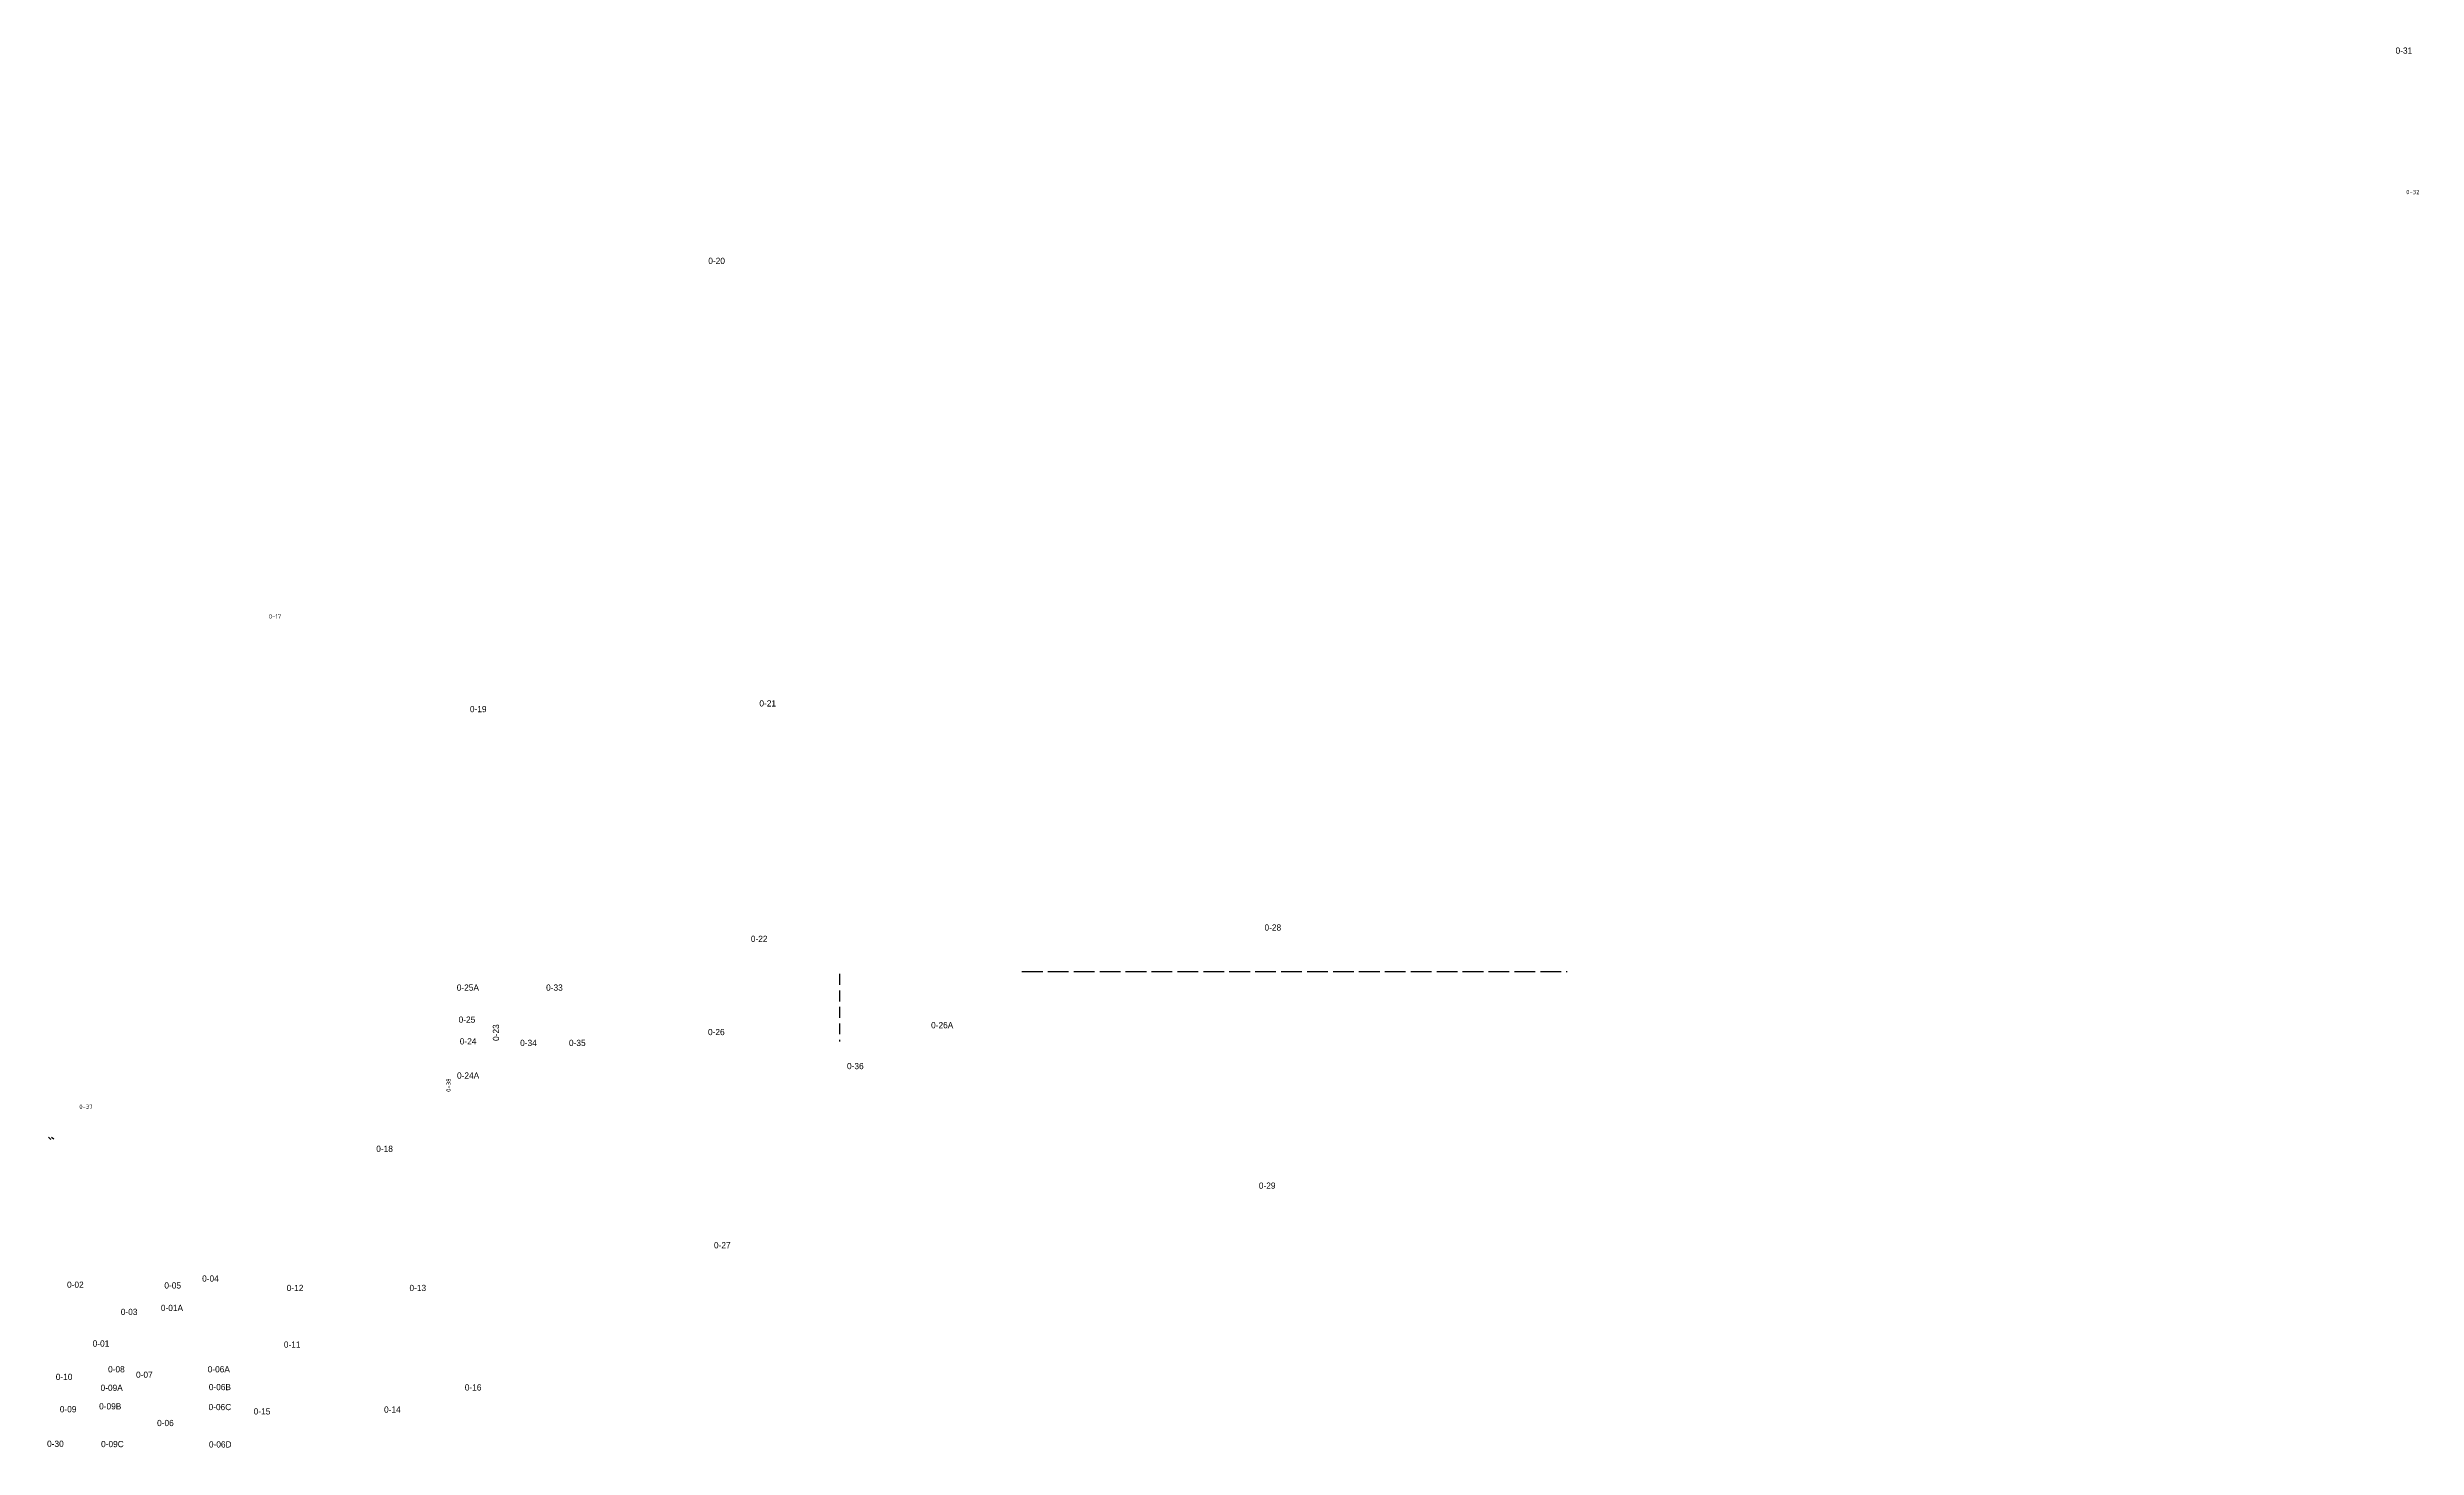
# Model space of a CAD drawing. Header units: millimetres. Extents: x 30203 to 167304, y 5463 to 86486.
import ezdxf
from ezdxf.enums import TextEntityAlignment as Align

# ---------------------------------------------------------------- set-up
doc = ezdxf.new("R2010")
doc.units = ezdxf.units.MM
doc.header["$LTSCALE"] = 100
doc.linetypes.add('ACAD_ISO02W100', pattern=[15, 12, -3])
doc.linetypes.add('HIDDEN', pattern=[9.525, 6.35, -3.175])
doc.layers.get('0').update_dxf_attribs({"linetype": 'CONTINUOUS'})
doc.layers.add('BL$4----', color=7, linetype='CONTINUOUS')
doc.layers.add('BL$8----_TEKST', color=3, linetype='CONTINUOUS')
doc.styles.add('BURO-018', font='BUROFONT.shx', dxfattribs={"height": 180})
doc.styles.add('STABICAD-025', font='ISOCP.SHX', dxfattribs={"height": 2.5})

# ---------------------------------------------------------------- blocks, each defined once
blk = doc.blocks.new('al-rnr')
at = {"color": 0, "linetype": 'Continuous', "style": 'BURO-018'}
blk.add_attdef('AL_RNR', text='', height=1.8, dxfattribs=at).set_placement((0, 0), align=Align.MIDDLE)
blk.add_attdef('AL_RNR', text='', height=1.8, dxfattribs=at).set_placement((0, 0), align=Align.MIDDLE)
blk = doc.blocks.new('*U18')
at = {"color": 0, "linetype": 'Continuous', "style": 'STABICAD-025'}
blk.add_text('0-17', height=2.5, dxfattribs=at).set_placement((1.25, 0), align=Align.BOTTOM_LEFT)
blk = doc.blocks.new('*U19')
at = {"color": 0, "linetype": 'Continuous', "style": 'STABICAD-025'}
blk.add_text('0-37', height=2.5, dxfattribs=at).set_placement((1.25, 0), align=Align.BOTTOM_LEFT)
blk = doc.blocks.new('*U20')
at = {"color": 0, "linetype": 'Continuous', "style": 'STABICAD-025'}
blk.add_text('0-32', height=2.5, dxfattribs=at).set_placement((1.25, 0), align=Align.BOTTOM_LEFT)
blk = doc.blocks.new('*U21')
at = {"color": 0, "linetype": 'Continuous', "style": 'STABICAD-025'}
blk.add_text('0-38', height=2.5, dxfattribs=at).set_placement((1.25, 0), align=Align.BOTTOM_LEFT)

msp = doc.modelspace()

# ---------------------------------------------------------------- linework, layer by layer
at = {"layer": 'BL$4----'}
for p, q in [((30264, 23426), (30405, 23284)), ((30448, 23426), (30569, 23330))]:
    msp.add_line(p, q, dxfattribs=at)
at = {"layer": 'BL$8----_TEKST', "linetype": 'ACAD_ISO02W100'}
msp.add_line((86599, 33006), (118154, 33006), dxfattribs=at)
at = {"layer": 'BL$8----_TEKST', "linetype": 'HIDDEN'}
msp.add_line((76032, 32871), (76032, 28971), dxfattribs=at)

# ---------------------------------------------------------------- block references
at = {"layer": 'BL$8----_TEKST'}
ref = msp.add_blockref('al-rnr', (166569, 86301), dxfattribs=dict(at, xscale=200, yscale=200, zscale=200))
ref.add_attrib('AL_RNR', '0-31', dxfattribs={"layer": '0', "color": 0, "linetype": 'Continuous', "height": 360, "style": 'BURO-018'}).set_placement((166569, 86301), align=Align.MIDDLE)
ref.add_attrib('AL_RNR', '0-31', dxfattribs={"layer": '0', "color": 0, "linetype": 'Continuous', "height": 360, "style": 'BURO-018'}).set_placement((166569, 86301), align=Align.MIDDLE)
at = {"layer": 'BL$8----_TEKST', "linetype": 'Continuous', "xscale": 100, "yscale": 100, "zscale": 100}
for name, p in [('*U20', (166577, 77915)), ('*U18', (42892, 53362)), ('*U19', (31924, 24987))]:
    msp.add_blockref(name, p, dxfattribs=at)
at = {"layer": 'BL$8----_TEKST'}
ref = msp.add_blockref('al-rnr', (68930, 74134), dxfattribs=dict(at, xscale=200, yscale=200, zscale=200))
ref.add_attrib('AL_RNR', '0-20', dxfattribs={"layer": '0', "color": 0, "linetype": 'Continuous', "height": 360, "style": 'BURO-018'}).set_placement((68930, 74134), align=Align.MIDDLE)
ref.add_attrib('AL_RNR', '0-20', dxfattribs={"layer": '0', "color": 0, "linetype": 'Continuous', "height": 360, "style": 'BURO-018'}).set_placement((68930, 74134), align=Align.MIDDLE)
ref = msp.add_blockref('al-rnr', (55135, 48199), dxfattribs=dict(at, xscale=200, yscale=200, zscale=200))
ref.add_attrib('AL_RNR', '0-19', dxfattribs={"layer": '0', "color": 0, "linetype": 'Continuous', "height": 360, "style": 'BURO-018'}).set_placement((55135, 48199), align=Align.MIDDLE)
ref.add_attrib('AL_RNR', '0-19', dxfattribs={"layer": '0', "color": 0, "linetype": 'Continuous', "height": 360, "style": 'BURO-018'}).set_placement((55135, 48199), align=Align.MIDDLE)
ref = msp.add_blockref('al-rnr', (71886, 48527), dxfattribs=dict(at, xscale=200, yscale=200, zscale=200))
ref.add_attrib('AL_RNR', '0-21', dxfattribs={"layer": '0', "color": 0, "linetype": 'Continuous', "height": 360, "style": 'BURO-018'}).set_placement((71886, 48527), align=Align.MIDDLE)
ref.add_attrib('AL_RNR', '0-21', dxfattribs={"layer": '0', "color": 0, "linetype": 'Continuous', "height": 360, "style": 'BURO-018'}).set_placement((71886, 48527), align=Align.MIDDLE)
ref = msp.add_blockref('al-rnr', (101117, 35559), dxfattribs=dict(at, xscale=200, yscale=200, zscale=200))
ref.add_attrib('AL_RNR', '0-28', dxfattribs={"layer": '0', "color": 0, "linetype": 'Continuous', "height": 360, "style": 'BURO-018'}).set_placement((101117, 35559), align=Align.MIDDLE)
ref.add_attrib('AL_RNR', '0-28', dxfattribs={"layer": '0', "color": 0, "linetype": 'Continuous', "height": 360, "style": 'BURO-018'}).set_placement((101117, 35559), align=Align.MIDDLE)
ref = msp.add_blockref('al-rnr', (71393, 34903), dxfattribs=dict(at, xscale=200, yscale=200, zscale=200))
ref.add_attrib('AL_RNR', '0-22', dxfattribs={"layer": '0', "color": 0, "linetype": 'Continuous', "height": 360, "style": 'BURO-018'}).set_placement((71393, 34903), align=Align.MIDDLE)
ref.add_attrib('AL_RNR', '0-22', dxfattribs={"layer": '0', "color": 0, "linetype": 'Continuous', "height": 360, "style": 'BURO-018'}).set_placement((71393, 34903), align=Align.MIDDLE)
ref = msp.add_blockref('al-rnr', (54535, 32082), dxfattribs=dict(at, xscale=200, yscale=200, zscale=200))
ref.add_attrib('AL_RNR', '0-25A', dxfattribs={"layer": '0', "color": 0, "linetype": 'Continuous', "height": 360, "style": 'BURO-018'}).set_placement((54535, 32082), align=Align.MIDDLE)
ref.add_attrib('AL_RNR', '0-25A', dxfattribs={"layer": '0', "color": 0, "linetype": 'Continuous', "height": 360, "style": 'BURO-018'}).set_placement((54535, 32082), align=Align.MIDDLE)
ref = msp.add_blockref('al-rnr', (59544, 32082), dxfattribs=dict(at, xscale=200, yscale=200, zscale=200))
ref.add_attrib('AL_RNR', '0-33', dxfattribs={"layer": '0', "color": 0, "linetype": 'Continuous', "height": 360, "style": 'BURO-018'}).set_placement((59544, 32082), align=Align.MIDDLE)
ref.add_attrib('AL_RNR', '0-33', dxfattribs={"layer": '0', "color": 0, "linetype": 'Continuous', "height": 360, "style": 'BURO-018'}).set_placement((59544, 32082), align=Align.MIDDLE)
ref = msp.add_blockref('al-rnr', (54481, 30227), dxfattribs=dict(at, xscale=200, yscale=200, zscale=200))
ref.add_attrib('AL_RNR', '0-25', dxfattribs={"layer": '0', "color": 0, "linetype": 'Continuous', "height": 360, "style": 'BURO-018'}).set_placement((54481, 30227), align=Align.MIDDLE)
ref.add_attrib('AL_RNR', '0-25', dxfattribs={"layer": '0', "color": 0, "linetype": 'Continuous', "height": 360, "style": 'BURO-018'}).set_placement((54481, 30227), align=Align.MIDDLE)
ref = msp.add_blockref('al-rnr', (54549, 28971), dxfattribs=dict(at, xscale=200, yscale=200, zscale=200))
ref.add_attrib('AL_RNR', '0-24', dxfattribs={"layer": '0', "color": 0, "linetype": 'Continuous', "height": 360, "style": 'BURO-018'}).set_placement((54549, 28971), align=Align.MIDDLE)
ref.add_attrib('AL_RNR', '0-24', dxfattribs={"layer": '0', "color": 0, "linetype": 'Continuous', "height": 360, "style": 'BURO-018'}).set_placement((54549, 28971), align=Align.MIDDLE)
ref = msp.add_blockref('al-rnr', (56160, 29476), dxfattribs=dict(at, xscale=200, yscale=200, zscale=200, rotation=90))
ref.add_attrib('AL_RNR', '0-23', dxfattribs={"layer": '0', "color": 0, "linetype": 'Continuous', "height": 360, "rotation": 90, "style": 'BURO-018'}).set_placement((56160, 29476), align=Align.MIDDLE)
ref.add_attrib('AL_RNR', '0-23', dxfattribs={"layer": '0', "color": 0, "linetype": 'Continuous', "height": 360, "rotation": 90, "style": 'BURO-018'}).set_placement((56160, 29476), align=Align.MIDDLE)
ref = msp.add_blockref('al-rnr', (58041, 28882), dxfattribs=dict(at, xscale=200, yscale=200, zscale=200))
ref.add_attrib('AL_RNR', '0-34', dxfattribs={"layer": '0', "color": 0, "linetype": 'Continuous', "height": 360, "style": 'BURO-018'}).set_placement((58041, 28882), align=Align.MIDDLE)
ref.add_attrib('AL_RNR', '0-34', dxfattribs={"layer": '0', "color": 0, "linetype": 'Continuous', "height": 360, "style": 'BURO-018'}).set_placement((58041, 28882), align=Align.MIDDLE)
ref = msp.add_blockref('al-rnr', (60867, 28882), dxfattribs=dict(at, xscale=200, yscale=200, zscale=200))
ref.add_attrib('AL_RNR', '0-35', dxfattribs={"layer": '0', "color": 0, "linetype": 'Continuous', "height": 360, "style": 'BURO-018'}).set_placement((60867, 28882), align=Align.MIDDLE)
ref.add_attrib('AL_RNR', '0-35', dxfattribs={"layer": '0', "color": 0, "linetype": 'Continuous', "height": 360, "style": 'BURO-018'}).set_placement((60867, 28882), align=Align.MIDDLE)
ref = msp.add_blockref('al-rnr', (68912, 29510), dxfattribs=dict(at, xscale=200, yscale=200, zscale=200))
ref.add_attrib('AL_RNR', '0-26', dxfattribs={"layer": '0', "color": 0, "linetype": 'Continuous', "height": 360, "style": 'BURO-018'}).set_placement((68912, 29510), align=Align.MIDDLE)
ref.add_attrib('AL_RNR', '0-26', dxfattribs={"layer": '0', "color": 0, "linetype": 'Continuous', "height": 360, "style": 'BURO-018'}).set_placement((68912, 29510), align=Align.MIDDLE)
ref = msp.add_blockref('al-rnr', (81982, 29907), dxfattribs=dict(at, xscale=200, yscale=200, zscale=200))
ref.add_attrib('AL_RNR', '0-26A', dxfattribs={"layer": '0', "color": 0, "linetype": 'Continuous', "height": 360, "style": 'BURO-018'}).set_placement((81982, 29907), align=Align.MIDDLE)
ref.add_attrib('AL_RNR', '0-26A', dxfattribs={"layer": '0', "color": 0, "linetype": 'Continuous', "height": 360, "style": 'BURO-018'}).set_placement((81982, 29907), align=Align.MIDDLE)
ref = msp.add_blockref('al-rnr', (76956, 27541), dxfattribs=dict(at, xscale=200, yscale=200, zscale=200))
ref.add_attrib('AL_RNR', '0-36', dxfattribs={"layer": '0', "color": 0, "linetype": 'Continuous', "height": 360, "style": 'BURO-018'}).set_placement((76956, 27541), align=Align.MIDDLE)
ref.add_attrib('AL_RNR', '0-36', dxfattribs={"layer": '0', "color": 0, "linetype": 'Continuous', "height": 360, "style": 'BURO-018'}).set_placement((76956, 27541), align=Align.MIDDLE)
at = {"layer": 'BL$8----_TEKST', "linetype": 'Continuous', "xscale": 100, "yscale": 100, "zscale": 100, "rotation": 90}
msp.add_blockref('*U21', (53619, 25922), dxfattribs=at)
at = {"layer": 'BL$8----_TEKST'}
ref = msp.add_blockref('al-rnr', (54549, 26993), dxfattribs=dict(at, xscale=200, yscale=200, zscale=200))
ref.add_attrib('AL_RNR', '0-24A', dxfattribs={"layer": '0', "color": 0, "linetype": 'Continuous', "height": 360, "style": 'BURO-018'}).set_placement((54549, 26993), align=Align.MIDDLE)
ref.add_attrib('AL_RNR', '0-24A', dxfattribs={"layer": '0', "color": 0, "linetype": 'Continuous', "height": 360, "style": 'BURO-018'}).set_placement((54549, 26993), align=Align.MIDDLE)
ref = msp.add_blockref('al-rnr', (49716, 22756), dxfattribs=dict(at, xscale=200, yscale=200, zscale=200))
ref.add_attrib('AL_RNR', '0-18', dxfattribs={"layer": '0', "color": 0, "linetype": 'Continuous', "height": 360, "style": 'BURO-018'}).set_placement((49716, 22756), align=Align.MIDDLE)
ref.add_attrib('AL_RNR', '0-18', dxfattribs={"layer": '0', "color": 0, "linetype": 'Continuous', "height": 360, "style": 'BURO-018'}).set_placement((49716, 22756), align=Align.MIDDLE)
ref = msp.add_blockref('al-rnr', (100789, 20622), dxfattribs=dict(at, xscale=200, yscale=200, zscale=200))
ref.add_attrib('AL_RNR', '0-29', dxfattribs={"layer": '0', "color": 0, "linetype": 'Continuous', "height": 360, "style": 'BURO-018'}).set_placement((100789, 20622), align=Align.MIDDLE)
ref.add_attrib('AL_RNR', '0-29', dxfattribs={"layer": '0', "color": 0, "linetype": 'Continuous', "height": 360, "style": 'BURO-018'}).set_placement((100789, 20622), align=Align.MIDDLE)
ref = msp.add_blockref('al-rnr', (69258, 17175), dxfattribs=dict(at, xscale=200, yscale=200, zscale=200))
ref.add_attrib('AL_RNR', '0-27', dxfattribs={"layer": '0', "color": 0, "linetype": 'Continuous', "height": 360, "style": 'BURO-018'}).set_placement((69258, 17175), align=Align.MIDDLE)
ref.add_attrib('AL_RNR', '0-27', dxfattribs={"layer": '0', "color": 0, "linetype": 'Continuous', "height": 360, "style": 'BURO-018'}).set_placement((69258, 17175), align=Align.MIDDLE)
ref = msp.add_blockref('al-rnr', (39639, 15247), dxfattribs=dict(at, xscale=200, yscale=200, zscale=200))
ref.add_attrib('AL_RNR', '0-04', dxfattribs={"layer": '0', "color": 0, "linetype": 'Continuous', "height": 360, "style": 'BURO-018'}).set_placement((39639, 15247), align=Align.MIDDLE)
ref.add_attrib('AL_RNR', '0-04', dxfattribs={"layer": '0', "color": 0, "linetype": 'Continuous', "height": 360, "style": 'BURO-018'}).set_placement((39639, 15247), align=Align.MIDDLE)
ref = msp.add_blockref('al-rnr', (31822, 14890), dxfattribs=dict(at, xscale=200, yscale=200, zscale=200))
ref.add_attrib('AL_RNR', '0-02', dxfattribs={"layer": '0', "color": 0, "linetype": 'Continuous', "height": 360, "style": 'BURO-018'}).set_placement((31822, 14890), align=Align.MIDDLE)
ref.add_attrib('AL_RNR', '0-02', dxfattribs={"layer": '0', "color": 0, "linetype": 'Continuous', "height": 360, "style": 'BURO-018'}).set_placement((31822, 14890), align=Align.MIDDLE)
ref = msp.add_blockref('al-rnr', (37412, 13546), dxfattribs=dict(at, xscale=200, yscale=200, zscale=200))
ref.add_attrib('AL_RNR', '0-01A', dxfattribs={"layer": '0', "color": 0, "linetype": 'Continuous', "height": 360, "style": 'BURO-018'}).set_placement((37412, 13546), align=Align.MIDDLE)
ref.add_attrib('AL_RNR', '0-01A', dxfattribs={"layer": '0', "color": 0, "linetype": 'Continuous', "height": 360, "style": 'BURO-018'}).set_placement((37412, 13546), align=Align.MIDDLE)
ref = msp.add_blockref('al-rnr', (37454, 14848), dxfattribs=dict(at, xscale=200, yscale=200, zscale=200))
ref.add_attrib('AL_RNR', '0-05', dxfattribs={"layer": '0', "color": 0, "linetype": 'Continuous', "height": 360, "style": 'BURO-018'}).set_placement((37454, 14848), align=Align.MIDDLE)
ref.add_attrib('AL_RNR', '0-05', dxfattribs={"layer": '0', "color": 0, "linetype": 'Continuous', "height": 360, "style": 'BURO-018'}).set_placement((37454, 14848), align=Align.MIDDLE)
ref = msp.add_blockref('al-rnr', (44535, 14701), dxfattribs=dict(at, xscale=200, yscale=200, zscale=200))
ref.add_attrib('AL_RNR', '0-12', dxfattribs={"layer": '0', "color": 0, "linetype": 'Continuous', "height": 360, "style": 'BURO-018'}).set_placement((44535, 14701), align=Align.MIDDLE)
ref.add_attrib('AL_RNR', '0-12', dxfattribs={"layer": '0', "color": 0, "linetype": 'Continuous', "height": 360, "style": 'BURO-018'}).set_placement((44535, 14701), align=Align.MIDDLE)
ref = msp.add_blockref('al-rnr', (51638, 14701), dxfattribs=dict(at, xscale=200, yscale=200, zscale=200))
ref.add_attrib('AL_RNR', '0-13', dxfattribs={"layer": '0', "color": 0, "linetype": 'Continuous', "height": 360, "style": 'BURO-018'}).set_placement((51638, 14701), align=Align.MIDDLE)
ref.add_attrib('AL_RNR', '0-13', dxfattribs={"layer": '0', "color": 0, "linetype": 'Continuous', "height": 360, "style": 'BURO-018'}).set_placement((51638, 14701), align=Align.MIDDLE)
ref = msp.add_blockref('al-rnr', (34932, 13315), dxfattribs=dict(at, xscale=200, yscale=200, zscale=200))
ref.add_attrib('AL_RNR', '0-03', dxfattribs={"layer": '0', "color": 0, "linetype": 'Continuous', "height": 360, "style": 'BURO-018'}).set_placement((34932, 13315), align=Align.MIDDLE)
ref.add_attrib('AL_RNR', '0-03', dxfattribs={"layer": '0', "color": 0, "linetype": 'Continuous', "height": 360, "style": 'BURO-018'}).set_placement((34932, 13315), align=Align.MIDDLE)
ref = msp.add_blockref('al-rnr', (35457, 11487), dxfattribs=dict(at, xscale=200, yscale=200, zscale=200))
ref.add_attrib('AL_RNR', '0-01', dxfattribs={"layer": '0', "color": 0, "linetype": 'Continuous', "height": 360, "style": 'BURO-018'}).set_placement((33305, 11487), align=Align.MIDDLE)
ref.add_attrib('AL_RNR', '0-01', dxfattribs={"layer": '0', "color": 0, "linetype": 'Continuous', "height": 360, "style": 'BURO-018'}).set_placement((33305, 11487), align=Align.MIDDLE)
ref = msp.add_blockref('al-rnr', (49305, 11424), dxfattribs=dict(at, xscale=200, yscale=200, zscale=200))
ref.add_attrib('AL_RNR', '0-11', dxfattribs={"layer": '0', "color": 0, "linetype": 'Continuous', "height": 360, "style": 'BURO-018'}).set_placement((44369, 11424), align=Align.MIDDLE)
ref.add_attrib('AL_RNR', '0-11', dxfattribs={"layer": '0', "color": 0, "linetype": 'Continuous', "height": 360, "style": 'BURO-018'}).set_placement((44369, 11424), align=Align.MIDDLE)
ref = msp.add_blockref('al-rnr', (31170, 9555), dxfattribs=dict(at, xscale=200, yscale=200, zscale=200))
ref.add_attrib('AL_RNR', '0-10', dxfattribs={"layer": '0', "color": 0, "linetype": 'Continuous', "height": 360, "style": 'BURO-018'}).set_placement((31170, 9555), align=Align.MIDDLE)
ref.add_attrib('AL_RNR', '0-10', dxfattribs={"layer": '0', "color": 0, "linetype": 'Continuous', "height": 360, "style": 'BURO-018'}).set_placement((31170, 9555), align=Align.MIDDLE)
ref = msp.add_blockref('al-rnr', (34196, 9996), dxfattribs=dict(at, xscale=200, yscale=200, zscale=200))
ref.add_attrib('AL_RNR', '0-08', dxfattribs={"layer": '0', "color": 0, "linetype": 'Continuous', "height": 360, "style": 'BURO-018'}).set_placement((34196, 9996), align=Align.MIDDLE)
ref.add_attrib('AL_RNR', '0-08', dxfattribs={"layer": '0', "color": 0, "linetype": 'Continuous', "height": 360, "style": 'BURO-018'}).set_placement((34196, 9996), align=Align.MIDDLE)
ref = msp.add_blockref('al-rnr', (35814, 9681), dxfattribs=dict(at, xscale=200, yscale=200, zscale=200))
ref.add_attrib('AL_RNR', '0-07', dxfattribs={"layer": '0', "color": 0, "linetype": 'Continuous', "height": 360, "style": 'BURO-018'}).set_placement((35814, 9681), align=Align.MIDDLE)
ref.add_attrib('AL_RNR', '0-07', dxfattribs={"layer": '0', "color": 0, "linetype": 'Continuous', "height": 360, "style": 'BURO-018'}).set_placement((35814, 9681), align=Align.MIDDLE)
ref = msp.add_blockref('al-rnr', (40122, 9996), dxfattribs=dict(at, xscale=200, yscale=200, zscale=200))
ref.add_attrib('AL_RNR', '0-06A', dxfattribs={"layer": '0', "color": 0, "linetype": 'Continuous', "height": 360, "style": 'BURO-018'}).set_placement((40122, 9996), align=Align.MIDDLE)
ref.add_attrib('AL_RNR', '0-06A', dxfattribs={"layer": '0', "color": 0, "linetype": 'Continuous', "height": 360, "style": 'BURO-018'}).set_placement((40122, 9996), align=Align.MIDDLE)
ref = msp.add_blockref('al-rnr', (33923, 8925), dxfattribs=dict(at, xscale=200, yscale=200, zscale=200))
ref.add_attrib('AL_RNR', '0-09A', dxfattribs={"layer": '0', "color": 0, "linetype": 'Continuous', "height": 360, "style": 'BURO-018'}).set_placement((33923, 8925), align=Align.MIDDLE)
ref.add_attrib('AL_RNR', '0-09A', dxfattribs={"layer": '0', "color": 0, "linetype": 'Continuous', "height": 360, "style": 'BURO-018'}).set_placement((33923, 8925), align=Align.MIDDLE)
ref = msp.add_blockref('al-rnr', (40185, 8967), dxfattribs=dict(at, xscale=200, yscale=200, zscale=200))
ref.add_attrib('AL_RNR', '0-06B', dxfattribs={"layer": '0', "color": 0, "linetype": 'Continuous', "height": 360, "style": 'BURO-018'}).set_placement((40185, 8967), align=Align.MIDDLE)
ref.add_attrib('AL_RNR', '0-06B', dxfattribs={"layer": '0', "color": 0, "linetype": 'Continuous', "height": 360, "style": 'BURO-018'}).set_placement((40185, 8967), align=Align.MIDDLE)
ref = msp.add_blockref('al-rnr', (54838, 8946), dxfattribs=dict(at, xscale=200, yscale=200, zscale=200))
ref.add_attrib('AL_RNR', '0-16', dxfattribs={"layer": '0', "color": 0, "linetype": 'Continuous', "height": 360, "style": 'BURO-018'}).set_placement((54838, 8946), align=Align.MIDDLE)
ref.add_attrib('AL_RNR', '0-16', dxfattribs={"layer": '0', "color": 0, "linetype": 'Continuous', "height": 360, "style": 'BURO-018'}).set_placement((54838, 8946), align=Align.MIDDLE)
ref = msp.add_blockref('al-rnr', (31402, 7685), dxfattribs=dict(at, xscale=200, yscale=200, zscale=200))
ref.add_attrib('AL_RNR', '0-09', dxfattribs={"layer": '0', "color": 0, "linetype": 'Continuous', "height": 360, "style": 'BURO-018'}).set_placement((31402, 7685), align=Align.MIDDLE)
ref.add_attrib('AL_RNR', '0-09', dxfattribs={"layer": '0', "color": 0, "linetype": 'Continuous', "height": 360, "style": 'BURO-018'}).set_placement((31402, 7685), align=Align.MIDDLE)
ref = msp.add_blockref('al-rnr', (33839, 7853), dxfattribs=dict(at, xscale=200, yscale=200, zscale=200))
ref.add_attrib('AL_RNR', '0-09B', dxfattribs={"layer": '0', "color": 0, "linetype": 'Continuous', "height": 360, "style": 'BURO-018'}).set_placement((33839, 7853), align=Align.MIDDLE)
ref.add_attrib('AL_RNR', '0-09B', dxfattribs={"layer": '0', "color": 0, "linetype": 'Continuous', "height": 360, "style": 'BURO-018'}).set_placement((33839, 7853), align=Align.MIDDLE)
ref = msp.add_blockref('al-rnr', (37033, 6887), dxfattribs=dict(at, xscale=200, yscale=200, zscale=200))
ref.add_attrib('AL_RNR', '0-06', dxfattribs={"layer": '0', "color": 0, "linetype": 'Continuous', "height": 360, "style": 'BURO-018'}).set_placement((37033, 6887), align=Align.MIDDLE)
ref.add_attrib('AL_RNR', '0-06', dxfattribs={"layer": '0', "color": 0, "linetype": 'Continuous', "height": 360, "style": 'BURO-018'}).set_placement((37033, 6887), align=Align.MIDDLE)
ref = msp.add_blockref('al-rnr', (40185, 7811), dxfattribs=dict(at, xscale=200, yscale=200, zscale=200))
ref.add_attrib('AL_RNR', '0-06C', dxfattribs={"layer": '0', "color": 0, "linetype": 'Continuous', "height": 360, "style": 'BURO-018'}).set_placement((40185, 7811), align=Align.MIDDLE)
ref.add_attrib('AL_RNR', '0-06C', dxfattribs={"layer": '0', "color": 0, "linetype": 'Continuous', "height": 360, "style": 'BURO-018'}).set_placement((40185, 7811), align=Align.MIDDLE)
ref = msp.add_blockref('al-rnr', (42623, 7559), dxfattribs=dict(at, xscale=200, yscale=200, zscale=200))
ref.add_attrib('AL_RNR', '0-15', dxfattribs={"layer": '0', "color": 0, "linetype": 'Continuous', "height": 360, "style": 'BURO-018'}).set_placement((42623, 7559), align=Align.MIDDLE)
ref.add_attrib('AL_RNR', '0-15', dxfattribs={"layer": '0', "color": 0, "linetype": 'Continuous', "height": 360, "style": 'BURO-018'}).set_placement((42623, 7559), align=Align.MIDDLE)
ref = msp.add_blockref('al-rnr', (50167, 7664), dxfattribs=dict(at, xscale=200, yscale=200, zscale=200))
ref.add_attrib('AL_RNR', '0-14', dxfattribs={"layer": '0', "color": 0, "linetype": 'Continuous', "height": 360, "style": 'BURO-018'}).set_placement((50167, 7664), align=Align.MIDDLE)
ref.add_attrib('AL_RNR', '0-14', dxfattribs={"layer": '0', "color": 0, "linetype": 'Continuous', "height": 360, "style": 'BURO-018'}).set_placement((50167, 7664), align=Align.MIDDLE)
ref = msp.add_blockref('al-rnr', (30666, 5684), dxfattribs=dict(at, xscale=200, yscale=200, zscale=200))
ref.add_attrib('AL_RNR', '0-30', dxfattribs={"layer": '0', "color": 0, "linetype": 'Continuous', "height": 360, "style": 'BURO-018'}).set_placement((30666, 5684), align=Align.MIDDLE)
ref.add_attrib('AL_RNR', '0-30', dxfattribs={"layer": '0', "color": 0, "linetype": 'Continuous', "height": 360, "style": 'BURO-018'}).set_placement((30666, 5684), align=Align.MIDDLE)
ref = msp.add_blockref('al-rnr', (33965, 5669), dxfattribs=dict(at, xscale=200, yscale=200, zscale=200))
ref.add_attrib('AL_RNR', '0-09C', dxfattribs={"layer": '0', "color": 0, "linetype": 'Continuous', "height": 360, "style": 'BURO-018'}).set_placement((33965, 5669), align=Align.MIDDLE)
ref.add_attrib('AL_RNR', '0-09C', dxfattribs={"layer": '0', "color": 0, "linetype": 'Continuous', "height": 360, "style": 'BURO-018'}).set_placement((33965, 5669), align=Align.MIDDLE)
ref = msp.add_blockref('al-rnr', (40206, 5648), dxfattribs=dict(at, xscale=200, yscale=200, zscale=200))
ref.add_attrib('AL_RNR', '0-06D', dxfattribs={"layer": '0', "color": 0, "linetype": 'Continuous', "height": 360, "style": 'BURO-018'}).set_placement((40206, 5648), align=Align.MIDDLE)
ref.add_attrib('AL_RNR', '0-06D', dxfattribs={"layer": '0', "color": 0, "linetype": 'Continuous', "height": 360, "style": 'BURO-018'}).set_placement((40206, 5648), align=Align.MIDDLE)

doc.saveas('drawing.dxf')
